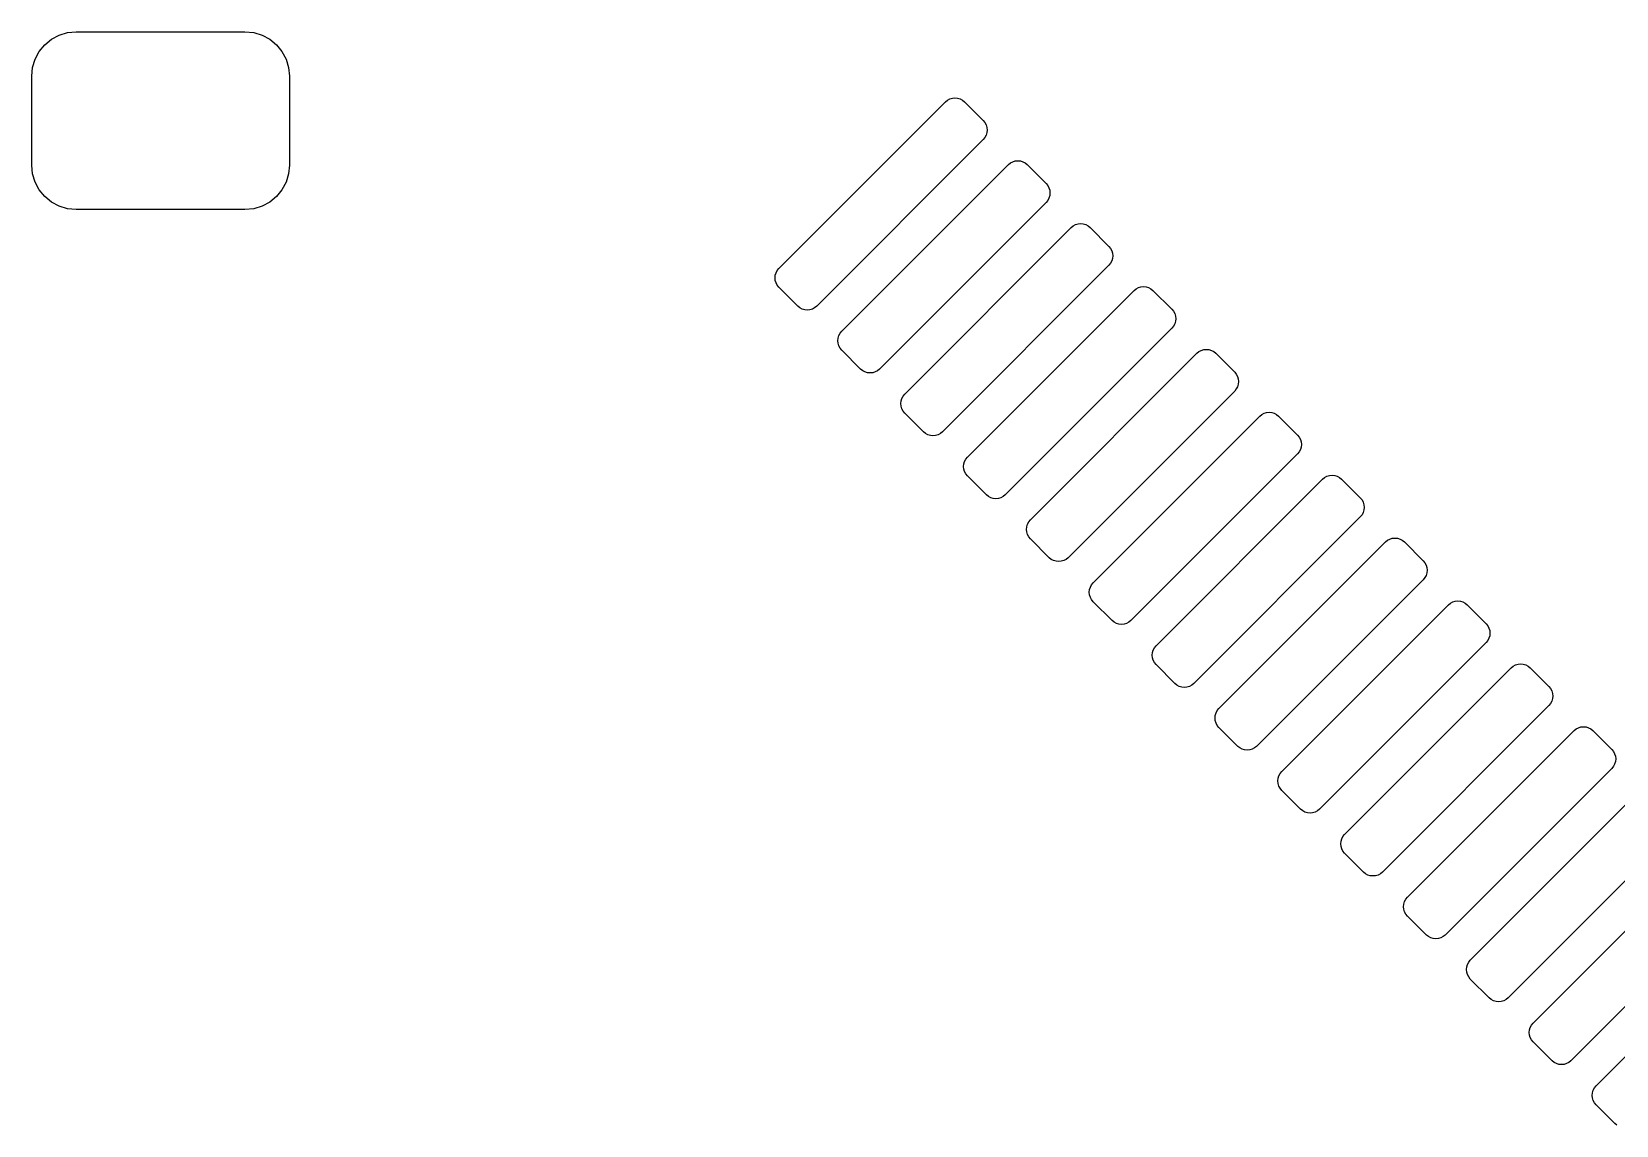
# Model space of a CAD drawing. Extents: x -21.7 to 6.2, y -6.5 to -0.8.
# Drawn here: x 3.6115 to 3.9624, y -2.3972 to -2.1551 of the extents above; entities that cross this region are included whole.
import ezdxf

# ---------------------------------------------------------------- set-up
doc = ezdxf.new("R2010")
doc.units = 0
doc.header["$MEASUREMENT"] = 0
doc.layers.add('BLACK', color=7, linetype='Continuous')

msp = doc.modelspace()

# ---------------------------------------------------------------- linework, layer by layer
at = {"layer": 'BLACK', "linetype": 'Continuous'}
for p, q in [((3.61312, -2.15949), (3.61434, -2.158)), ((3.61434, -2.158), (3.61583, -2.15678)), ((3.61583, -2.15678), (3.61753, -2.15587)), ((3.61753, -2.15587), (3.61938, -2.15531)), ((3.61938, -2.15531), (3.6213, -2.15512)), ((3.6213, -2.15512), (3.6587, -2.15512)), ((3.6587, -2.15512), (3.66062, -2.15531)), ((3.66062, -2.15531), (3.66247, -2.15587)), ((3.66247, -2.15587), (3.66417, -2.15678)), ((3.66417, -2.15678), (3.66566, -2.158)), ((3.66566, -2.158), (3.66688, -2.15949)), ((3.61165, -2.16304), (3.61221, -2.16119)), ((3.61221, -2.16119), (3.61312, -2.15949)), ((3.66688, -2.15949), (3.66779, -2.16119)), ((3.66779, -2.16119), (3.66835, -2.16304)), ((3.61146, -2.16496), (3.61165, -2.16304)), ((3.61146, -2.18465), (3.61146, -2.16496)), ((3.66835, -2.16304), (3.66854, -2.16496)), ((3.66854, -2.16496), (3.66854, -2.18465)), ((3.77696, -2.20751), (3.81385, -2.17062)), ((3.81385, -2.17062), (3.81429, -2.17026)), ((3.81429, -2.17026), (3.8148, -2.16998)), ((3.8148, -2.16998), (3.81536, -2.16981)), ((3.81536, -2.16981), (3.81593, -2.16976)), ((3.81593, -2.16976), (3.81651, -2.16981)), ((3.81651, -2.16981), (3.81706, -2.16998)), ((3.81706, -2.16998), (3.81757, -2.17026)), ((3.81757, -2.17026), (3.81802, -2.17062)), ((3.81802, -2.17062), (3.8222, -2.1748)), ((3.8222, -2.1748), (3.82256, -2.17525)), ((3.82256, -2.17525), (3.82284, -2.17576)), ((3.82284, -2.17576), (3.82301, -2.17631)), ((3.8222, -2.17897), (3.78531, -2.21586)), ((3.82256, -2.17853), (3.8222, -2.17897)), ((3.82284, -2.17802), (3.82256, -2.17853)), ((3.82301, -2.17746), (3.82284, -2.17802)), ((3.82301, -2.17631), (3.82306, -2.17689)), ((3.82306, -2.17689), (3.82301, -2.17746)), ((3.61165, -2.18657), (3.61146, -2.18465)), ((3.66854, -2.18465), (3.66835, -2.18657)), ((3.79088, -2.22143), (3.82777, -2.18454)), ((3.82777, -2.18454), (3.82821, -2.18417)), ((3.82821, -2.18417), (3.82872, -2.1839)), ((3.82872, -2.1839), (3.82928, -2.18373)), ((3.82928, -2.18373), (3.82985, -2.18368)), ((3.82985, -2.18368), (3.83043, -2.18373)), ((3.83043, -2.18373), (3.83098, -2.1839)), ((3.83098, -2.1839), (3.83149, -2.18417)), ((3.83149, -2.18417), (3.83194, -2.18454)), ((3.83194, -2.18454), (3.83612, -2.18872)), ((3.61221, -2.18841), (3.61165, -2.18657)), ((3.61312, -2.19011), (3.61221, -2.18841)), ((3.66779, -2.18841), (3.66688, -2.19011)), ((3.66835, -2.18657), (3.66779, -2.18841)), ((3.83612, -2.18872), (3.83648, -2.18917)), ((3.83648, -2.18917), (3.83676, -2.18968)), ((3.83676, -2.18968), (3.83692, -2.19023)), ((3.61434, -2.19161), (3.61312, -2.19011)), ((3.61583, -2.19283), (3.61434, -2.19161)), ((3.61753, -2.19374), (3.61583, -2.19283)), ((3.66417, -2.19283), (3.66247, -2.19374)), ((3.66566, -2.19161), (3.66417, -2.19283)), ((3.66688, -2.19011), (3.66566, -2.19161)), ((3.83612, -2.19289), (3.79923, -2.22978)), ((3.83648, -2.19245), (3.83612, -2.19289)), ((3.83676, -2.19194), (3.83648, -2.19245)), ((3.83692, -2.19138), (3.83676, -2.19194)), ((3.83692, -2.19023), (3.83698, -2.19081)), ((3.83698, -2.19081), (3.83692, -2.19138)), ((3.61938, -2.1943), (3.61753, -2.19374)), ((3.6213, -2.19449), (3.61938, -2.1943)), ((3.6587, -2.19449), (3.6213, -2.19449)), ((3.66062, -2.1943), (3.6587, -2.19449)), ((3.66247, -2.19374), (3.66062, -2.1943)), ((3.8048, -2.23535), (3.84168, -2.19846)), ((3.84168, -2.19846), (3.84213, -2.19809)), ((3.84213, -2.19809), (3.84264, -2.19782)), ((3.84264, -2.19782), (3.8432, -2.19765)), ((3.8432, -2.19765), (3.84377, -2.1976)), ((3.84377, -2.1976), (3.84435, -2.19765)), ((3.84435, -2.19765), (3.8449, -2.19782)), ((3.8449, -2.19782), (3.84541, -2.19809)), ((3.84541, -2.19809), (3.84586, -2.19846)), ((3.84586, -2.19846), (3.85004, -2.20264)), ((3.85004, -2.20264), (3.8504, -2.20308)), ((3.8504, -2.20308), (3.85068, -2.2036)), ((3.85068, -2.2036), (3.85084, -2.20415)), ((3.85004, -2.20681), (3.81315, -2.2437)), ((3.8504, -2.20637), (3.85004, -2.20681)), ((3.85068, -2.20586), (3.8504, -2.20637)), ((3.85084, -2.2053), (3.85068, -2.20586)), ((3.85084, -2.20415), (3.8509, -2.20473)), ((3.8509, -2.20473), (3.85084, -2.2053)), ((3.77609, -2.2096), (3.77615, -2.20902)), ((3.77615, -2.21017), (3.77609, -2.2096)), ((3.77615, -2.20902), (3.77632, -2.20847)), ((3.77632, -2.21073), (3.77615, -2.21017)), ((3.77632, -2.20847), (3.77659, -2.20796)), ((3.77659, -2.21124), (3.77632, -2.21073)), ((3.77659, -2.20796), (3.77696, -2.20751)), ((3.77696, -2.21169), (3.77659, -2.21124)), ((3.78114, -2.21586), (3.77696, -2.21169)), ((3.81872, -2.24927), (3.8556, -2.21238)), ((3.8556, -2.21238), (3.85605, -2.21201)), ((3.85605, -2.21201), (3.85656, -2.21174)), ((3.85656, -2.21174), (3.85712, -2.21157)), ((3.85712, -2.21157), (3.85769, -2.21152)), ((3.85769, -2.21152), (3.85827, -2.21157)), ((3.85827, -2.21157), (3.85882, -2.21174)), ((3.85882, -2.21174), (3.85933, -2.21201)), ((3.85933, -2.21201), (3.85978, -2.21238)), ((3.85978, -2.21238), (3.86396, -2.21656)), ((3.78158, -2.21623), (3.78114, -2.21586)), ((3.78209, -2.2165), (3.78158, -2.21623)), ((3.78265, -2.21667), (3.78209, -2.2165)), ((3.78322, -2.21673), (3.78265, -2.21667)), ((3.7838, -2.21667), (3.78322, -2.21673)), ((3.78435, -2.2165), (3.7838, -2.21667)), ((3.78486, -2.21623), (3.78435, -2.2165)), ((3.78531, -2.21586), (3.78486, -2.21623)), ((3.86396, -2.21656), (3.86432, -2.217)), ((3.86432, -2.217), (3.8646, -2.21751)), ((3.8646, -2.21751), (3.86476, -2.21807)), ((3.79051, -2.22188), (3.79088, -2.22143)), ((3.86396, -2.22073), (3.82707, -2.25762)), ((3.86432, -2.22029), (3.86396, -2.22073)), ((3.8646, -2.21977), (3.86432, -2.22029)), ((3.86476, -2.21922), (3.8646, -2.21977)), ((3.86476, -2.21807), (3.86482, -2.21864)), ((3.86482, -2.21864), (3.86476, -2.21922)), ((3.79001, -2.22352), (3.79007, -2.22294)), ((3.79007, -2.22409), (3.79001, -2.22352)), ((3.79007, -2.22294), (3.79024, -2.22239)), ((3.79024, -2.22465), (3.79007, -2.22409)), ((3.79024, -2.22239), (3.79051, -2.22188)), ((3.79051, -2.22516), (3.79024, -2.22465)), ((3.79088, -2.2256), (3.79051, -2.22516)), ((3.79505, -2.22978), (3.79088, -2.2256)), ((3.83264, -2.26319), (3.86952, -2.2263)), ((3.86952, -2.2263), (3.86997, -2.22593)), ((3.86997, -2.22593), (3.87048, -2.22566)), ((3.87048, -2.22566), (3.87104, -2.22549)), ((3.87104, -2.22549), (3.87161, -2.22544)), ((3.87161, -2.22544), (3.87219, -2.22549)), ((3.87219, -2.22549), (3.87274, -2.22566)), ((3.87274, -2.22566), (3.87325, -2.22593)), ((3.87325, -2.22593), (3.8737, -2.2263)), ((3.8737, -2.2263), (3.87788, -2.23048)), ((3.7955, -2.23015), (3.79505, -2.22978)), ((3.79601, -2.23042), (3.7955, -2.23015)), ((3.79657, -2.23059), (3.79601, -2.23042)), ((3.79714, -2.23065), (3.79657, -2.23059)), ((3.79772, -2.23059), (3.79714, -2.23065)), ((3.79827, -2.23042), (3.79772, -2.23059)), ((3.79878, -2.23015), (3.79827, -2.23042)), ((3.79923, -2.22978), (3.79878, -2.23015)), ((3.87788, -2.23048), (3.87824, -2.23092)), ((3.87824, -2.23092), (3.87852, -2.23143)), ((3.87852, -2.23143), (3.87868, -2.23199)), ((3.80443, -2.2358), (3.8048, -2.23535)), ((3.87788, -2.23465), (3.84099, -2.27154)), ((3.87824, -2.2342), (3.87788, -2.23465)), ((3.87852, -2.23369), (3.87824, -2.2342)), ((3.87868, -2.23314), (3.87852, -2.23369)), ((3.87868, -2.23199), (3.87874, -2.23256)), ((3.87874, -2.23256), (3.87868, -2.23314)), ((3.80393, -2.23744), (3.80399, -2.23686)), ((3.80399, -2.23801), (3.80393, -2.23744)), ((3.80399, -2.23686), (3.80416, -2.23631)), ((3.80416, -2.23857), (3.80399, -2.23801)), ((3.80416, -2.23631), (3.80443, -2.2358)), ((3.80443, -2.23908), (3.80416, -2.23857)), ((3.8048, -2.23952), (3.80443, -2.23908)), ((3.80897, -2.2437), (3.8048, -2.23952)), ((3.84656, -2.27711), (3.88344, -2.24022)), ((3.88344, -2.24022), (3.88389, -2.23985)), ((3.88389, -2.23985), (3.8844, -2.23958)), ((3.8844, -2.23958), (3.88495, -2.23941)), ((3.88495, -2.23941), (3.88553, -2.23936)), ((3.88553, -2.23936), (3.88611, -2.23941)), ((3.88611, -2.23941), (3.88666, -2.23958)), ((3.88666, -2.23958), (3.88717, -2.23985)), ((3.88717, -2.23985), (3.88762, -2.24022)), ((3.88762, -2.24022), (3.89179, -2.2444)), ((3.80942, -2.24407), (3.80897, -2.2437)), ((3.80993, -2.24434), (3.80942, -2.24407)), ((3.81049, -2.24451), (3.80993, -2.24434)), ((3.81106, -2.24456), (3.81049, -2.24451)), ((3.81164, -2.24451), (3.81106, -2.24456)), ((3.81219, -2.24434), (3.81164, -2.24451)), ((3.8127, -2.24407), (3.81219, -2.24434)), ((3.81315, -2.2437), (3.8127, -2.24407)), ((3.89179, -2.2444), (3.89216, -2.24484)), ((3.89216, -2.24484), (3.89243, -2.24535)), ((3.89243, -2.24535), (3.8926, -2.24591)), ((3.8926, -2.24591), (3.89266, -2.24648)), ((3.81835, -2.24971), (3.81872, -2.24927)), ((3.89179, -2.24857), (3.85491, -2.28546)), ((3.89216, -2.24812), (3.89179, -2.24857)), ((3.89243, -2.24761), (3.89216, -2.24812)), ((3.8926, -2.24706), (3.89243, -2.24761)), ((3.89266, -2.24648), (3.8926, -2.24706)), ((3.81785, -2.25136), (3.81791, -2.25078)), ((3.81791, -2.25193), (3.81785, -2.25136)), ((3.81791, -2.25078), (3.81808, -2.25023)), ((3.81808, -2.25249), (3.81791, -2.25193)), ((3.81808, -2.25023), (3.81835, -2.24971)), ((3.81835, -2.253), (3.81808, -2.25249)), ((3.81872, -2.25344), (3.81835, -2.253)), ((3.82289, -2.25762), (3.81872, -2.25344)), ((3.86048, -2.29103), (3.89736, -2.25414)), ((3.89736, -2.25414), (3.89781, -2.25377)), ((3.89781, -2.25377), (3.89832, -2.2535)), ((3.89832, -2.2535), (3.89887, -2.25333)), ((3.89887, -2.25333), (3.89945, -2.25327)), ((3.89945, -2.25327), (3.90003, -2.25333)), ((3.90003, -2.25333), (3.90058, -2.2535)), ((3.90058, -2.2535), (3.90109, -2.25377)), ((3.90109, -2.25377), (3.90154, -2.25414)), ((3.90154, -2.25414), (3.90571, -2.25832)), ((3.82334, -2.25799), (3.82289, -2.25762)), ((3.82385, -2.25826), (3.82334, -2.25799)), ((3.82441, -2.25843), (3.82385, -2.25826)), ((3.82498, -2.25848), (3.82441, -2.25843)), ((3.82556, -2.25843), (3.82498, -2.25848)), ((3.82611, -2.25826), (3.82556, -2.25843)), ((3.82662, -2.25799), (3.82611, -2.25826)), ((3.82707, -2.25762), (3.82662, -2.25799)), ((3.90571, -2.25832), (3.90608, -2.25876)), ((3.90608, -2.25876), (3.90635, -2.25927)), ((3.90635, -2.25927), (3.90652, -2.25983)), ((3.90652, -2.25983), (3.90658, -2.2604)), ((3.83227, -2.26363), (3.83264, -2.26319)), ((3.90571, -2.26249), (3.86883, -2.29938)), ((3.90608, -2.26204), (3.90571, -2.26249)), ((3.90635, -2.26153), (3.90608, -2.26204)), ((3.90652, -2.26098), (3.90635, -2.26153)), ((3.90658, -2.2604), (3.90652, -2.26098)), ((3.83177, -2.26527), (3.83183, -2.2647)), ((3.83183, -2.26585), (3.83177, -2.26527)), ((3.83183, -2.2647), (3.832, -2.26414)), ((3.832, -2.2664), (3.83183, -2.26585)), ((3.832, -2.26414), (3.83227, -2.26363)), ((3.83227, -2.26692), (3.832, -2.2664)), ((3.83264, -2.26736), (3.83227, -2.26692)), ((3.83681, -2.27154), (3.83264, -2.26736)), ((3.8744, -2.30495), (3.91128, -2.26806)), ((3.91128, -2.26806), (3.91173, -2.26769)), ((3.91173, -2.26769), (3.91224, -2.26742)), ((3.91224, -2.26742), (3.91279, -2.26725)), ((3.91279, -2.26725), (3.91337, -2.26719)), ((3.91337, -2.26719), (3.91395, -2.26725)), ((3.91395, -2.26725), (3.9145, -2.26742)), ((3.9145, -2.26742), (3.91501, -2.26769)), ((3.91501, -2.26769), (3.91546, -2.26806)), ((3.91546, -2.26806), (3.91963, -2.27223)), ((3.83726, -2.27191), (3.83681, -2.27154)), ((3.83777, -2.27218), (3.83726, -2.27191)), ((3.83832, -2.27235), (3.83777, -2.27218)), ((3.8389, -2.2724), (3.83832, -2.27235)), ((3.83948, -2.27235), (3.8389, -2.2724)), ((3.84003, -2.27218), (3.83948, -2.27235)), ((3.84054, -2.27191), (3.84003, -2.27218)), ((3.84099, -2.27154), (3.84054, -2.27191)), ((3.91963, -2.27223), (3.92, -2.27268)), ((3.92, -2.27268), (3.92027, -2.27319)), ((3.92027, -2.27319), (3.92044, -2.27375)), ((3.92044, -2.27375), (3.9205, -2.27432)), ((3.84592, -2.27806), (3.84619, -2.27755)), ((3.84619, -2.27755), (3.84656, -2.27711)), ((3.91963, -2.27641), (3.88275, -2.3133)), ((3.92, -2.27596), (3.91963, -2.27641)), ((3.92027, -2.27545), (3.92, -2.27596)), ((3.92044, -2.2749), (3.92027, -2.27545)), ((3.9205, -2.27432), (3.92044, -2.2749)), ((3.84569, -2.27919), (3.84575, -2.27862)), ((3.84575, -2.27977), (3.84569, -2.27919)), ((3.84575, -2.27862), (3.84592, -2.27806)), ((3.84592, -2.28032), (3.84575, -2.27977)), ((3.84619, -2.28083), (3.84592, -2.28032)), ((3.84656, -2.28128), (3.84619, -2.28083)), ((3.92671, -2.28117), (3.92729, -2.28111)), ((3.92729, -2.28111), (3.92787, -2.28117)), ((3.85073, -2.28546), (3.84656, -2.28128)), ((3.88831, -2.31886), (3.9252, -2.28198)), ((3.9252, -2.28198), (3.92565, -2.28161)), ((3.92565, -2.28161), (3.92616, -2.28134)), ((3.92616, -2.28134), (3.92671, -2.28117)), ((3.92787, -2.28117), (3.92842, -2.28134)), ((3.92842, -2.28134), (3.92893, -2.28161)), ((3.92893, -2.28161), (3.92938, -2.28198)), ((3.92938, -2.28198), (3.93355, -2.28615)), ((3.85118, -2.28583), (3.85073, -2.28546)), ((3.85169, -2.2861), (3.85118, -2.28583)), ((3.85224, -2.28627), (3.85169, -2.2861)), ((3.85282, -2.28632), (3.85224, -2.28627)), ((3.8534, -2.28627), (3.85282, -2.28632)), ((3.85395, -2.2861), (3.8534, -2.28627)), ((3.85446, -2.28583), (3.85395, -2.2861)), ((3.85491, -2.28546), (3.85446, -2.28583)), ((3.93355, -2.28615), (3.93392, -2.2866)), ((3.93392, -2.2866), (3.93419, -2.28711)), ((3.93419, -2.28711), (3.93436, -2.28767)), ((3.93436, -2.28767), (3.93442, -2.28824)), ((3.85984, -2.29198), (3.86011, -2.29147)), ((3.86011, -2.29147), (3.86048, -2.29103)), ((3.93355, -2.29033), (3.89667, -2.32722)), ((3.93392, -2.28988), (3.93355, -2.29033)), ((3.93419, -2.28937), (3.93392, -2.28988)), ((3.93436, -2.28882), (3.93419, -2.28937)), ((3.93442, -2.28824), (3.93436, -2.28882)), ((3.85961, -2.29311), (3.85967, -2.29254)), ((3.85967, -2.29369), (3.85961, -2.29311)), ((3.85967, -2.29254), (3.85984, -2.29198)), ((3.85984, -2.29424), (3.85967, -2.29369)), ((3.86011, -2.29475), (3.85984, -2.29424)), ((3.86048, -2.2952), (3.86011, -2.29475)), ((3.94008, -2.29526), (3.94063, -2.29509)), ((3.94063, -2.29509), (3.94121, -2.29503)), ((3.94121, -2.29503), (3.94178, -2.29509)), ((3.94178, -2.29509), (3.94234, -2.29526)), ((3.86465, -2.29938), (3.86048, -2.2952)), ((3.90223, -2.33278), (3.93912, -2.2959)), ((3.93912, -2.2959), (3.93957, -2.29553)), ((3.93957, -2.29553), (3.94008, -2.29526)), ((3.94234, -2.29526), (3.94285, -2.29553)), ((3.94285, -2.29553), (3.9433, -2.2959)), ((3.9433, -2.2959), (3.94747, -2.30007)), ((3.8651, -2.29974), (3.86465, -2.29938)), ((3.86561, -2.30002), (3.8651, -2.29974)), ((3.86616, -2.30019), (3.86561, -2.30002)), ((3.86674, -2.30024), (3.86616, -2.30019)), ((3.86732, -2.30019), (3.86674, -2.30024)), ((3.86787, -2.30002), (3.86732, -2.30019)), ((3.86838, -2.29974), (3.86787, -2.30002)), ((3.86883, -2.29938), (3.86838, -2.29974)), ((3.94747, -2.30007), (3.94784, -2.30052)), ((3.94784, -2.30052), (3.94811, -2.30103)), ((3.94811, -2.30103), (3.94828, -2.30159)), ((3.94828, -2.30159), (3.94834, -2.30216)), ((3.94834, -2.30216), (3.94828, -2.30274)), ((3.87376, -2.3059), (3.87403, -2.30539)), ((3.87403, -2.30539), (3.8744, -2.30495)), ((3.94747, -2.30425), (3.91059, -2.34114)), ((3.94784, -2.3038), (3.94747, -2.30425)), ((3.94811, -2.30329), (3.94784, -2.3038)), ((3.94828, -2.30274), (3.94811, -2.30329)), ((3.87353, -2.30703), (3.87359, -2.30646)), ((3.87359, -2.30761), (3.87353, -2.30703)), ((3.87359, -2.30646), (3.87376, -2.3059)), ((3.87376, -2.30816), (3.87359, -2.30761)), ((3.87403, -2.30867), (3.87376, -2.30816)), ((3.8744, -2.30912), (3.87403, -2.30867)), ((3.87857, -2.3133), (3.8744, -2.30912)), ((3.95349, -2.30945), (3.954, -2.30918)), ((3.954, -2.30918), (3.95455, -2.30901)), ((3.95455, -2.30901), (3.95513, -2.30895)), ((3.95513, -2.30895), (3.9557, -2.30901)), ((3.9557, -2.30901), (3.95626, -2.30918)), ((3.95626, -2.30918), (3.95677, -2.30945)), ((3.91615, -2.3467), (3.95304, -2.30982)), ((3.95304, -2.30982), (3.95349, -2.30945)), ((3.95677, -2.30945), (3.95722, -2.30982)), ((3.95722, -2.30982), (3.96139, -2.31399)), ((3.87902, -2.31366), (3.87857, -2.3133)), ((3.87953, -2.31394), (3.87902, -2.31366)), ((3.88008, -2.3141), (3.87953, -2.31394)), ((3.88066, -2.31416), (3.88008, -2.3141)), ((3.88124, -2.3141), (3.88066, -2.31416)), ((3.88179, -2.31394), (3.88124, -2.3141)), ((3.8823, -2.31366), (3.88179, -2.31394)), ((3.88275, -2.3133), (3.8823, -2.31366)), ((3.96139, -2.31399), (3.96176, -2.31444)), ((3.96176, -2.31444), (3.96203, -2.31495)), ((3.96203, -2.31495), (3.9622, -2.3155)), ((3.9622, -2.3155), (3.96226, -2.31608)), ((3.96226, -2.31608), (3.9622, -2.31666)), ((3.88767, -2.31982), (3.88795, -2.31931)), ((3.88795, -2.31931), (3.88831, -2.31886)), ((3.96139, -2.31817), (3.92451, -2.35506)), ((3.96176, -2.31772), (3.96139, -2.31817)), ((3.96203, -2.31721), (3.96176, -2.31772)), ((3.9622, -2.31666), (3.96203, -2.31721)), ((3.88745, -2.32095), (3.88751, -2.32038)), ((3.88751, -2.32153), (3.88745, -2.32095)), ((3.88751, -2.32038), (3.88767, -2.31982)), ((3.88767, -2.32208), (3.88751, -2.32153)), ((3.88795, -2.32259), (3.88767, -2.32208)), ((3.88831, -2.32304), (3.88795, -2.32259)), ((3.89249, -2.32722), (3.88831, -2.32304)), ((3.93007, -2.36062), (3.96696, -2.32374)), ((3.89294, -2.32758), (3.89249, -2.32722)), ((3.89345, -2.32786), (3.89294, -2.32758)), ((3.894, -2.32802), (3.89345, -2.32786)), ((3.89458, -2.32808), (3.894, -2.32802)), ((3.89515, -2.32802), (3.89458, -2.32808)), ((3.89571, -2.32786), (3.89515, -2.32802)), ((3.89622, -2.32758), (3.89571, -2.32786)), ((3.89667, -2.32722), (3.89622, -2.32758)), ((3.90143, -2.3343), (3.90159, -2.33374)), ((3.90159, -2.33374), (3.90187, -2.33323)), ((3.90187, -2.33323), (3.90223, -2.33278)), ((3.97531, -2.33209), (3.93842, -2.36897)), ((3.90137, -2.33487), (3.90143, -2.3343)), ((3.90143, -2.33545), (3.90137, -2.33487)), ((3.90159, -2.336), (3.90143, -2.33545)), ((3.90187, -2.33651), (3.90159, -2.336)), ((3.90223, -2.33696), (3.90187, -2.33651)), ((3.90641, -2.34114), (3.90223, -2.33696)), ((3.94399, -2.37454), (3.98088, -2.33766)), ((3.90686, -2.3415), (3.90641, -2.34114)), ((3.90737, -2.34178), (3.90686, -2.3415)), ((3.90792, -2.34194), (3.90737, -2.34178)), ((3.9085, -2.342), (3.90792, -2.34194)), ((3.90907, -2.34194), (3.9085, -2.342)), ((3.90963, -2.34178), (3.90907, -2.34194)), ((3.91014, -2.3415), (3.90963, -2.34178)), ((3.91059, -2.34114), (3.91014, -2.3415)), ((3.91535, -2.34822), (3.91551, -2.34766)), ((3.91551, -2.34766), (3.91579, -2.34715)), ((3.91579, -2.34715), (3.91615, -2.3467)), ((3.98923, -2.34601), (3.95234, -2.38289)), ((3.91529, -2.34879), (3.91535, -2.34822)), ((3.91535, -2.34937), (3.91529, -2.34879)), ((3.91551, -2.34992), (3.91535, -2.34937)), ((3.91579, -2.35043), (3.91551, -2.34992)), ((3.91615, -2.35088), (3.91579, -2.35043)), ((3.92033, -2.35506), (3.91615, -2.35088)), ((3.95791, -2.38846), (3.9948, -2.35158)), ((3.92078, -2.35542), (3.92033, -2.35506)), ((3.92129, -2.3557), (3.92078, -2.35542)), ((3.92184, -2.35586), (3.92129, -2.3557)), ((3.92242, -2.35592), (3.92184, -2.35586)), ((3.92299, -2.35586), (3.92242, -2.35592)), ((3.92355, -2.3557), (3.92299, -2.35586)), ((3.92406, -2.35542), (3.92355, -2.3557)), ((3.92451, -2.35506), (3.92406, -2.35542)), ((3.92926, -2.36213), (3.92943, -2.36158)), ((3.92943, -2.36158), (3.92971, -2.36107)), ((3.92971, -2.36107), (3.93007, -2.36062)), ((3.92921, -2.36271), (3.92926, -2.36213)), ((3.92926, -2.36329), (3.92921, -2.36271)), ((3.92943, -2.36384), (3.92926, -2.36329)), ((3.92971, -2.36435), (3.92943, -2.36384)), ((3.93007, -2.3648), (3.92971, -2.36435)), ((3.93425, -2.36897), (3.93007, -2.3648)), ((3.9347, -2.36934), (3.93425, -2.36897)), ((3.93521, -2.36961), (3.9347, -2.36934)), ((3.93576, -2.36978), (3.93521, -2.36961)), ((3.93634, -2.36984), (3.93576, -2.36978)), ((3.93691, -2.36978), (3.93634, -2.36984)), ((3.93747, -2.36961), (3.93691, -2.36978)), ((3.93798, -2.36934), (3.93747, -2.36961)), ((3.93842, -2.36897), (3.93798, -2.36934)), ((3.94318, -2.37605), (3.94335, -2.3755)), ((3.94335, -2.3755), (3.94363, -2.37499)), ((3.94363, -2.37499), (3.94399, -2.37454)), ((3.94313, -2.37663), (3.94318, -2.37605)), ((3.94318, -2.37721), (3.94313, -2.37663)), ((3.94335, -2.37776), (3.94318, -2.37721)), ((3.94363, -2.37827), (3.94335, -2.37776)), ((3.94399, -2.37872), (3.94363, -2.37827)), ((3.94817, -2.38289), (3.94399, -2.37872)), ((3.94862, -2.38326), (3.94817, -2.38289)), ((3.94913, -2.38353), (3.94862, -2.38326)), ((3.94968, -2.3837), (3.94913, -2.38353)), ((3.95026, -2.38376), (3.94968, -2.3837)), ((3.95083, -2.3837), (3.95026, -2.38376)), ((3.95139, -2.38353), (3.95083, -2.3837)), ((3.9519, -2.38326), (3.95139, -2.38353)), ((3.95234, -2.38289), (3.9519, -2.38326)), ((3.9571, -2.38997), (3.95727, -2.38942)), ((3.95727, -2.38942), (3.95754, -2.38891)), ((3.95754, -2.38891), (3.95791, -2.38846)), ((3.95705, -2.39055), (3.9571, -2.38997)), ((3.9571, -2.39113), (3.95705, -2.39055)), ((3.95727, -2.39168), (3.9571, -2.39113)), ((3.95754, -2.39219), (3.95727, -2.39168)), ((3.95791, -2.39264), (3.95754, -2.39219)), ((3.96209, -2.39681), (3.95791, -2.39264)), ((3.96254, -2.39718), (3.96209, -2.39681))]:
    msp.add_line(p, q, dxfattribs=at)

doc.saveas('drawing.dxf')
